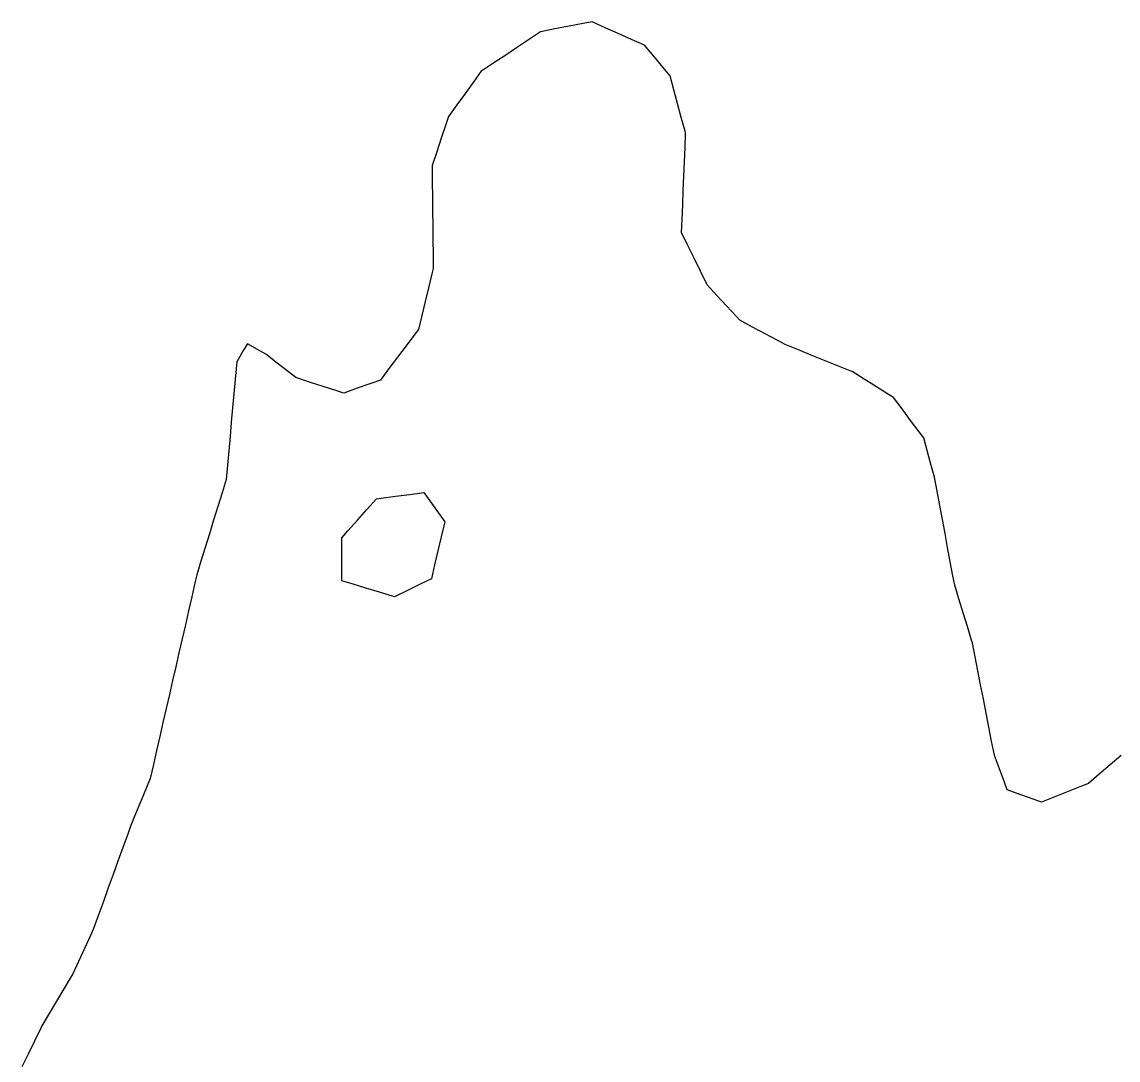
# Model space of a CAD drawing. Header units: millimetres. Extents: x 0 to 2762, y 6 to 2482.
# Drawn here: x 1622.3 to 1698.7, y 1278.7 to 1351.2 of the extents above; entities that cross this region are included whole.
import ezdxf

# ---------------------------------------------------------------- set-up
doc = ezdxf.new("R2010")
doc.units = ezdxf.units.MM
for name, color, linetype in [('ALL_HOLES', 1, 'Continuous'), ('OUTLINE_ISLAND_01_HOLE_132', 1, 'Continuous'), ('OUTLINE_ISLAND_01_HOLE_78', 1, 'Continuous')]:
    doc.layers.add(name, color=color, linetype=linetype)

msp = doc.modelspace()

# ---------------------------------------------------------------- linework, layer by layer
at = {"layer": 'ALL_HOLES'}
msp.add_lwpolyline([(1698.9418, 1299.9872), (1698.184, 1299.3348), (1697.4262, 1298.6823), (1696.6683, 1298.0299), (1696.175, 1297.8331), (1695.2461, 1297.4626), (1694.3173, 1297.0922), (1693.3884, 1296.7217), (1692.8878, 1296.9018), (1691.9468, 1297.2403), (1691.0059, 1297.5788), (1690.8065, 1298.1137), (1690.4572, 1299.0508), (1690.108, 1299.9878), (1690.1061, 1299.9977), (1689.9145, 1300.9792), (1689.7229, 1301.9606), (1689.5313, 1302.9421), (1689.3397, 1303.9236), (1689.1481, 1304.9051), (1688.9565, 1305.8865), (1688.7649, 1306.868), (1688.5733, 1307.8495), (1688.5166, 1308.0335), (1688.2222, 1308.9892), (1687.9279, 1309.9449), (1687.6335, 1310.9006), (1687.3392, 1311.8563), (1687.2156, 1312.5173), (1687.0318, 1313.5002), (1686.8481, 1314.4832), (1686.6643, 1315.4662), (1686.4806, 1316.4492), (1686.2968, 1317.4321), (1686.1131, 1318.4151), (1685.9293, 1319.3981), (1685.7092, 1320.2039), (1685.4457, 1321.1685), (1685.1822, 1322.1332), (1684.8625, 1322.5602), (1684.2633, 1323.3607), (1683.664, 1324.1613), (1683.0647, 1324.9618), (1682.7221, 1325.1762), (1681.8743, 1325.7065), (1681.0265, 1326.2368), (1680.1787, 1326.7671), (1680.1597, 1326.7748), (1679.2324, 1327.1492), (1678.3052, 1327.5237), (1677.3779, 1327.8981), (1676.4507, 1328.2726), (1675.5234, 1328.647), (1674.9978, 1328.9285), (1674.1162, 1329.4004), (1673.2346, 1329.8724), (1672.3529, 1330.3444), (1672.108, 1330.6097), (1671.4296, 1331.3444), (1670.7512, 1332.0791), (1670.0729, 1332.8139), (1670.0446, 1332.8717), (1669.6061, 1333.7705), (1669.1676, 1334.6692), (1668.7291, 1335.5679), (1668.2906, 1336.4667), (1668.3276, 1337.4014), (1668.3671, 1338.4006), (1668.4066, 1339.3998), (1668.4461, 1340.399), (1668.4856, 1341.3983), (1668.5251, 1342.3975), (1668.5646, 1343.3967), (1668.5267, 1343.5364), (1668.2651, 1344.5016), (1668.0035, 1345.4668), (1667.7419, 1346.432), (1667.4803, 1347.3972), (1666.9827, 1347.9963), (1666.3438, 1348.7656), (1665.7049, 1349.5349), (1665.6978, 1349.538), (1664.7837, 1349.9434), (1663.8696, 1350.3489), (1662.9554, 1350.7543), (1662.0413, 1351.1598), (1661.4133, 1351.0403), (1660.4309, 1350.8534), (1659.4485, 1350.6665), (1658.4662, 1350.4796), (1658.4419, 1350.4635), (1657.6093, 1349.9097), (1656.7767, 1349.3558), (1655.9441, 1348.802), (1655.1114, 1348.2482), (1654.2788, 1347.6943), (1653.783, 1347.0053), (1653.199, 1346.1935), (1652.6149, 1345.3818), (1652.0309, 1344.5701), (1651.8375, 1343.9945), (1651.5189, 1343.0466), (1651.2004, 1342.0987), (1650.8819, 1341.1508), (1650.8839, 1340.9555), (1650.8941, 1339.9555), (1650.9043, 1338.9556), (1650.9145, 1337.9556), (1650.9247, 1336.9557), (1650.9349, 1335.9557), (1650.9451, 1334.9558), (1650.9553, 1333.9558), (1650.8663, 1333.589), (1650.6306, 1332.6172), (1650.3949, 1331.6454), (1650.1592, 1330.6736), (1649.9235, 1329.7017), (1649.6736, 1329.3693), (1649.0728, 1328.5699), (1648.472, 1327.7705), (1647.8712, 1326.971), (1647.2705, 1326.1716), (1646.5975, 1325.9341), (1645.6546, 1325.6012), (1644.7116, 1325.2683), (1644.2329, 1325.4224), (1643.281, 1325.7289), (1642.3291, 1326.0353), (1641.3773, 1326.3418), (1640.8581, 1326.7457), (1640.0689, 1327.3598), (1639.2796, 1327.9739), (1638.8632, 1328.2093), (1637.9927, 1328.7014), (1637.7567, 1328.3044), (1637.2458, 1327.4448), (1637.2255, 1327.216), (1637.1371, 1326.2199), (1637.0487, 1325.2238), (1636.9603, 1324.2278), (1636.8719, 1323.2317), (1636.7835, 1322.2356), (1636.6951, 1321.2395), (1636.6067, 1320.2434), (1636.5183, 1319.2473), (1636.2302, 1318.3143), (1635.9352, 1317.3588), (1635.6401, 1316.4033), (1635.3451, 1315.4478), (1635.0501, 1314.4924), (1634.755, 1313.5369), (1634.46, 1312.5814), (1634.3333, 1312.0269), (1634.1105, 1311.0521), (1633.8877, 1310.0772), (1633.6649, 1309.1023), (1633.4421, 1308.1275), (1633.2193, 1307.1526), (1632.9965, 1306.1777), (1632.7737, 1305.2029), (1632.5509, 1304.228), (1632.3282, 1303.2531), (1632.1054, 1302.2783), (1631.8826, 1301.3034), (1631.6598, 1300.3285), (1631.437, 1299.3537), (1631.2142, 1298.3788), (1630.9579, 1297.7566), (1630.5769, 1296.832), (1630.196, 1295.9073), (1629.8151, 1294.9827), (1629.6411, 1294.5), (1629.302, 1293.5592), (1628.9629, 1292.6184), (1628.6238, 1291.6777), (1628.2848, 1290.7369), (1627.9457, 1289.7962), (1627.6066, 1288.8554), (1627.2675, 1287.9147), (1627.0422, 1287.4285), (1626.6217, 1286.5212), (1626.2012, 1285.6138), (1625.7808, 1284.7065), (1625.6958, 1284.5629), (1625.1866, 1283.7023), (1624.6774, 1282.8416), (1624.1683, 1281.9809), (1623.6591, 1281.1203), (1623.5759, 1280.9492), (1623.1384, 1280.05), (1622.7008, 1279.1508), (1622.2633, 1278.2516)], dxfattribs=at)
msp.add_lwpolyline([(1644.5789, 1312.1693), (1644.5789, 1313.1693), (1644.5789, 1314.1693), (1644.5789, 1315.1693), (1645.0043, 1315.6483), (1645.6684, 1316.396), (1646.3324, 1317.1436), (1646.9965, 1317.8913), (1647.3346, 1317.9352), (1648.3263, 1318.0639), (1649.3179, 1318.1926), (1650.3096, 1318.3213), (1650.6073, 1317.9048), (1651.1887, 1317.0912), (1651.7701, 1316.2776), (1651.7517, 1316.2001), (1651.5205, 1315.2272), (1651.2892, 1314.2544), (1651.058, 1313.2815), (1650.8267, 1312.3086), (1650.0562, 1311.9336), (1649.157, 1311.496), (1648.2578, 1311.0585), (1648.1774, 1311.0827), (1647.2201, 1311.3718), (1646.2628, 1311.6609), (1645.3055, 1311.9499)], close=True, dxfattribs=at)
at = {"layer": 'OUTLINE_ISLAND_01_HOLE_132'}
msp.add_lwpolyline([(1698.9418, 1299.9872), (1698.184, 1299.3348), (1697.4262, 1298.6823), (1696.6683, 1298.0299), (1696.175, 1297.8331), (1695.2461, 1297.4626), (1694.3173, 1297.0922), (1693.3884, 1296.7217), (1692.8878, 1296.9018), (1691.9468, 1297.2403), (1691.0059, 1297.5788), (1690.8065, 1298.1137), (1690.4572, 1299.0508), (1690.108, 1299.9878), (1690.1061, 1299.9977), (1689.9145, 1300.9792), (1689.7229, 1301.9606), (1689.5313, 1302.9421), (1689.3397, 1303.9236), (1689.1481, 1304.9051), (1688.9565, 1305.8865), (1688.7649, 1306.868), (1688.5733, 1307.8495), (1688.5166, 1308.0335), (1688.2222, 1308.9892), (1687.9279, 1309.9449), (1687.6335, 1310.9006), (1687.3392, 1311.8563), (1687.2156, 1312.5173), (1687.0318, 1313.5002), (1686.8481, 1314.4832), (1686.6643, 1315.4662), (1686.4806, 1316.4492), (1686.2968, 1317.4321), (1686.1131, 1318.4151), (1685.9293, 1319.3981), (1685.7092, 1320.2039), (1685.4457, 1321.1685), (1685.1822, 1322.1332), (1684.8625, 1322.5602), (1684.2633, 1323.3607), (1683.664, 1324.1613), (1683.0647, 1324.9618), (1682.7221, 1325.1762), (1681.8743, 1325.7065), (1681.0265, 1326.2368), (1680.1787, 1326.7671), (1680.1597, 1326.7748), (1679.2324, 1327.1492), (1678.3052, 1327.5237), (1677.3779, 1327.8981), (1676.4507, 1328.2726), (1675.5234, 1328.647), (1674.9978, 1328.9285), (1674.1162, 1329.4004), (1673.2346, 1329.8724), (1672.3529, 1330.3444), (1672.108, 1330.6097), (1671.4296, 1331.3444), (1670.7512, 1332.0791), (1670.0729, 1332.8139), (1670.0446, 1332.8717), (1669.6061, 1333.7705), (1669.1676, 1334.6692), (1668.7291, 1335.5679), (1668.2906, 1336.4667), (1668.3276, 1337.4014), (1668.3671, 1338.4006), (1668.4066, 1339.3998), (1668.4461, 1340.399), (1668.4856, 1341.3983), (1668.5251, 1342.3975), (1668.5646, 1343.3967), (1668.5267, 1343.5364), (1668.2651, 1344.5016), (1668.0035, 1345.4668), (1667.7419, 1346.432), (1667.4803, 1347.3972), (1666.9827, 1347.9963), (1666.3438, 1348.7656), (1665.7049, 1349.5349), (1665.6978, 1349.538), (1664.7837, 1349.9434), (1663.8696, 1350.3489), (1662.9554, 1350.7543), (1662.0413, 1351.1598), (1661.4133, 1351.0403), (1660.4309, 1350.8534), (1659.4485, 1350.6665), (1658.4662, 1350.4796), (1658.4419, 1350.4635), (1657.6093, 1349.9097), (1656.7767, 1349.3558), (1655.9441, 1348.802), (1655.1114, 1348.2482), (1654.2788, 1347.6943), (1653.783, 1347.0053), (1653.199, 1346.1935), (1652.6149, 1345.3818), (1652.0309, 1344.5701), (1651.8375, 1343.9945), (1651.5189, 1343.0466), (1651.2004, 1342.0987), (1650.8819, 1341.1508), (1650.8839, 1340.9555), (1650.8941, 1339.9555), (1650.9043, 1338.9556), (1650.9145, 1337.9556), (1650.9247, 1336.9557), (1650.9349, 1335.9557), (1650.9451, 1334.9558), (1650.9553, 1333.9558), (1650.8663, 1333.589), (1650.6306, 1332.6172), (1650.3949, 1331.6454), (1650.1592, 1330.6736), (1649.9235, 1329.7017), (1649.6736, 1329.3693), (1649.0728, 1328.5699), (1648.472, 1327.7705), (1647.8712, 1326.971), (1647.2705, 1326.1716), (1646.5975, 1325.9341), (1645.6546, 1325.6012), (1644.7116, 1325.2683), (1644.2329, 1325.4224), (1643.281, 1325.7289), (1642.3291, 1326.0353), (1641.3773, 1326.3418), (1640.8581, 1326.7457), (1640.0689, 1327.3598), (1639.2796, 1327.9739), (1638.8632, 1328.2093), (1637.9927, 1328.7014), (1637.7567, 1328.3044), (1637.2458, 1327.4448), (1637.2255, 1327.216), (1637.1371, 1326.2199), (1637.0487, 1325.2238), (1636.9603, 1324.2278), (1636.8719, 1323.2317), (1636.7835, 1322.2356), (1636.6951, 1321.2395), (1636.6067, 1320.2434), (1636.5183, 1319.2473), (1636.2302, 1318.3143), (1635.9352, 1317.3588), (1635.6401, 1316.4033), (1635.3451, 1315.4478), (1635.0501, 1314.4924), (1634.755, 1313.5369), (1634.46, 1312.5814), (1634.3333, 1312.0269), (1634.1105, 1311.0521), (1633.8877, 1310.0772), (1633.6649, 1309.1023), (1633.4421, 1308.1275), (1633.2193, 1307.1526), (1632.9965, 1306.1777), (1632.7737, 1305.2029), (1632.5509, 1304.228), (1632.3282, 1303.2531), (1632.1054, 1302.2783), (1631.8826, 1301.3034), (1631.6598, 1300.3285), (1631.437, 1299.3537), (1631.2142, 1298.3788), (1630.9579, 1297.7566), (1630.5769, 1296.832), (1630.196, 1295.9073), (1629.8151, 1294.9827), (1629.6411, 1294.5), (1629.302, 1293.5592), (1628.9629, 1292.6184), (1628.6238, 1291.6777), (1628.2848, 1290.7369), (1627.9457, 1289.7962), (1627.6066, 1288.8554), (1627.2675, 1287.9147), (1627.0422, 1287.4285), (1626.6217, 1286.5212), (1626.2012, 1285.6138), (1625.7808, 1284.7065), (1625.6958, 1284.5629), (1625.1866, 1283.7023), (1624.6774, 1282.8416), (1624.1683, 1281.9809), (1623.6591, 1281.1203), (1623.5759, 1280.9492), (1623.1384, 1280.05), (1622.7008, 1279.1508), (1622.2633, 1278.2516)], dxfattribs=at)
at = {"layer": 'OUTLINE_ISLAND_01_HOLE_78'}
msp.add_lwpolyline([(1644.5789, 1312.1693), (1644.5789, 1313.1693), (1644.5789, 1314.1693), (1644.5789, 1315.1693), (1645.0043, 1315.6483), (1645.6684, 1316.396), (1646.3324, 1317.1436), (1646.9965, 1317.8913), (1647.3346, 1317.9352), (1648.3263, 1318.0639), (1649.3179, 1318.1926), (1650.3096, 1318.3213), (1650.6073, 1317.9048), (1651.1887, 1317.0912), (1651.7701, 1316.2776), (1651.7517, 1316.2001), (1651.5205, 1315.2272), (1651.2892, 1314.2544), (1651.058, 1313.2815), (1650.8267, 1312.3086), (1650.0562, 1311.9336), (1649.157, 1311.496), (1648.2578, 1311.0585), (1648.1774, 1311.0827), (1647.2201, 1311.3718), (1646.2628, 1311.6609), (1645.3055, 1311.9499)], close=True, dxfattribs=at)

doc.saveas('drawing.dxf')
